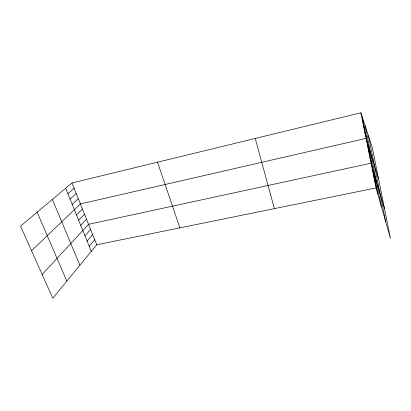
<?xml version="1.0" encoding="UTF-8"?>
<svg xmlns="http://www.w3.org/2000/svg" width="411" height="411" viewBox="0 0 411 411"><rect width="100%" height="100%" fill="white"/><g stroke="black" fill="none" stroke-linecap="round" stroke-linejoin="round"><path stroke-width="0.62" d="M376.101 187.935L96.744 244.771L52.752 298.211L20.55 226.132L71.992 182.972L360.873 112.789L372.227 147.266L390.45 238.483L376.101 187.935L360.873 112.789M89.202 246.23L94.72 239.711M87.091 241.031L92.681 234.619M84.964 235.801L90.626 229.492M42.158 274.502L88.555 224.324L371.087 163.188L384.496 208.685M80.731 225.377L86.536 219.279M78.624 220.188L84.502 214.198M76.503 214.963L82.452 209.081M31.534 250.715L80.386 203.933L366.062 138.394L378.485 178.59M72.213 204.401L78.311 198.744M70.045 199.068L76.22 193.524M67.861 193.694L74.114 188.269M37.134 212.22L66.854 281.083M52.377 199.427L79.888 265.249M65.668 188.279L91.299 251.388M71.992 182.972L96.744 244.771M157.541 162.191L179.874 227.858M362.189 119.267L363.576 123.552M363.488 125.694L364.911 130.153M364.783 132.07L366.232 136.704M367.331 144.667L368.852 149.635M368.595 150.888L370.141 156.026M369.843 157.064L371.421 162.36M372.356 169.45L373.995 175.065M373.614 175.661L375.279 181.436M374.863 181.821L376.558 187.755M255.226 138.456L274.378 208.629M365.107 125.638L381.485 206.913M362.23 116.894L377.827 194.018M368.477 135.877L385.744 221.914"/></g></svg>
